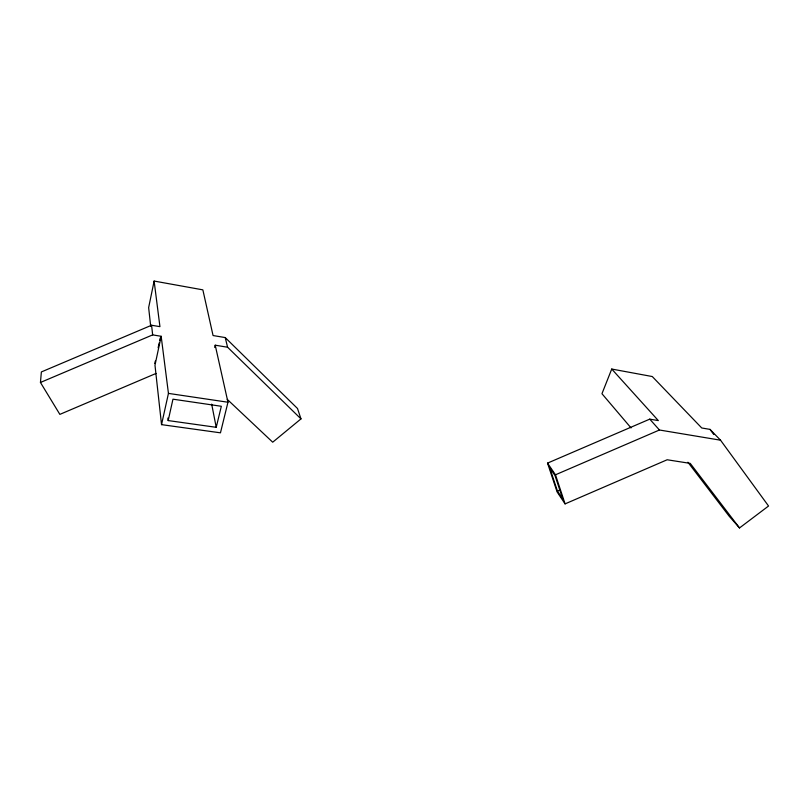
<?xml version="1.0" encoding="UTF-8"?>
<svg xmlns="http://www.w3.org/2000/svg" width="809" height="809" viewBox="0 0 809 809"><rect width="100%" height="100%" fill="white"/><g stroke="black" fill="none" stroke-linecap="round" stroke-linejoin="round"><path stroke-width="1.21" d="M156.016 373.455L59.856 414.38L40.45 382.465L41.37 371.938L151.576 325.248L159.939 326.644L154.125 281.057L202.857 289.855L213.06 335.543L225.226 337.575L297.5 408.494L300.978 418.89L272.704 442.199L227.238 399.363M154.125 281.057L148.644 307.612L150.707 326.381M154.792 363.463L155.308 361.047M158.139 347.769L159.171 342.935M159.686 340.518L160.202 338.101M40.45 382.465L152.658 334.886L161.163 336.291L154.984 365.213L161.537 424.634L220.463 432.825L227.966 402.235L215.214 345.19L227.592 347.233L300.978 418.89M161.537 424.634L168.444 393.396L161.163 336.291M168.181 420.569L172.964 399.181L221.332 406.28L216.225 427.314L168.181 420.569L167.878 418.071M214.688 347.435L215.214 345.19M687.913 462.232L729.222 516.273L739.517 527.943L768.55 506.019L720.536 440.197L710.019 429.387L701.747 427.981L652.276 376.539L611.735 369.046L601.957 393.72L631.04 427.921M611.735 369.046L658.324 420.599L649.748 419.143L547.531 463.112L557.098 491.912L565.076 503.886L667.162 459.765L690.229 463.385L739.517 527.943M547.531 463.112L555.48 474.792L659.446 430.004L720.536 440.197M557.441 491.073L562.791 499.082L555.025 475.581L549.695 467.723L557.441 491.073L559.737 490.082M168.444 393.396L227.966 402.235M649.748 419.143L659.446 430.004M710.019 429.387L713.75 434.484M555.48 474.792L565.076 503.886M225.226 337.575L227.592 347.233M211.675 404.136L216.225 427.314M151.576 325.248L152.658 334.886"/></g></svg>
